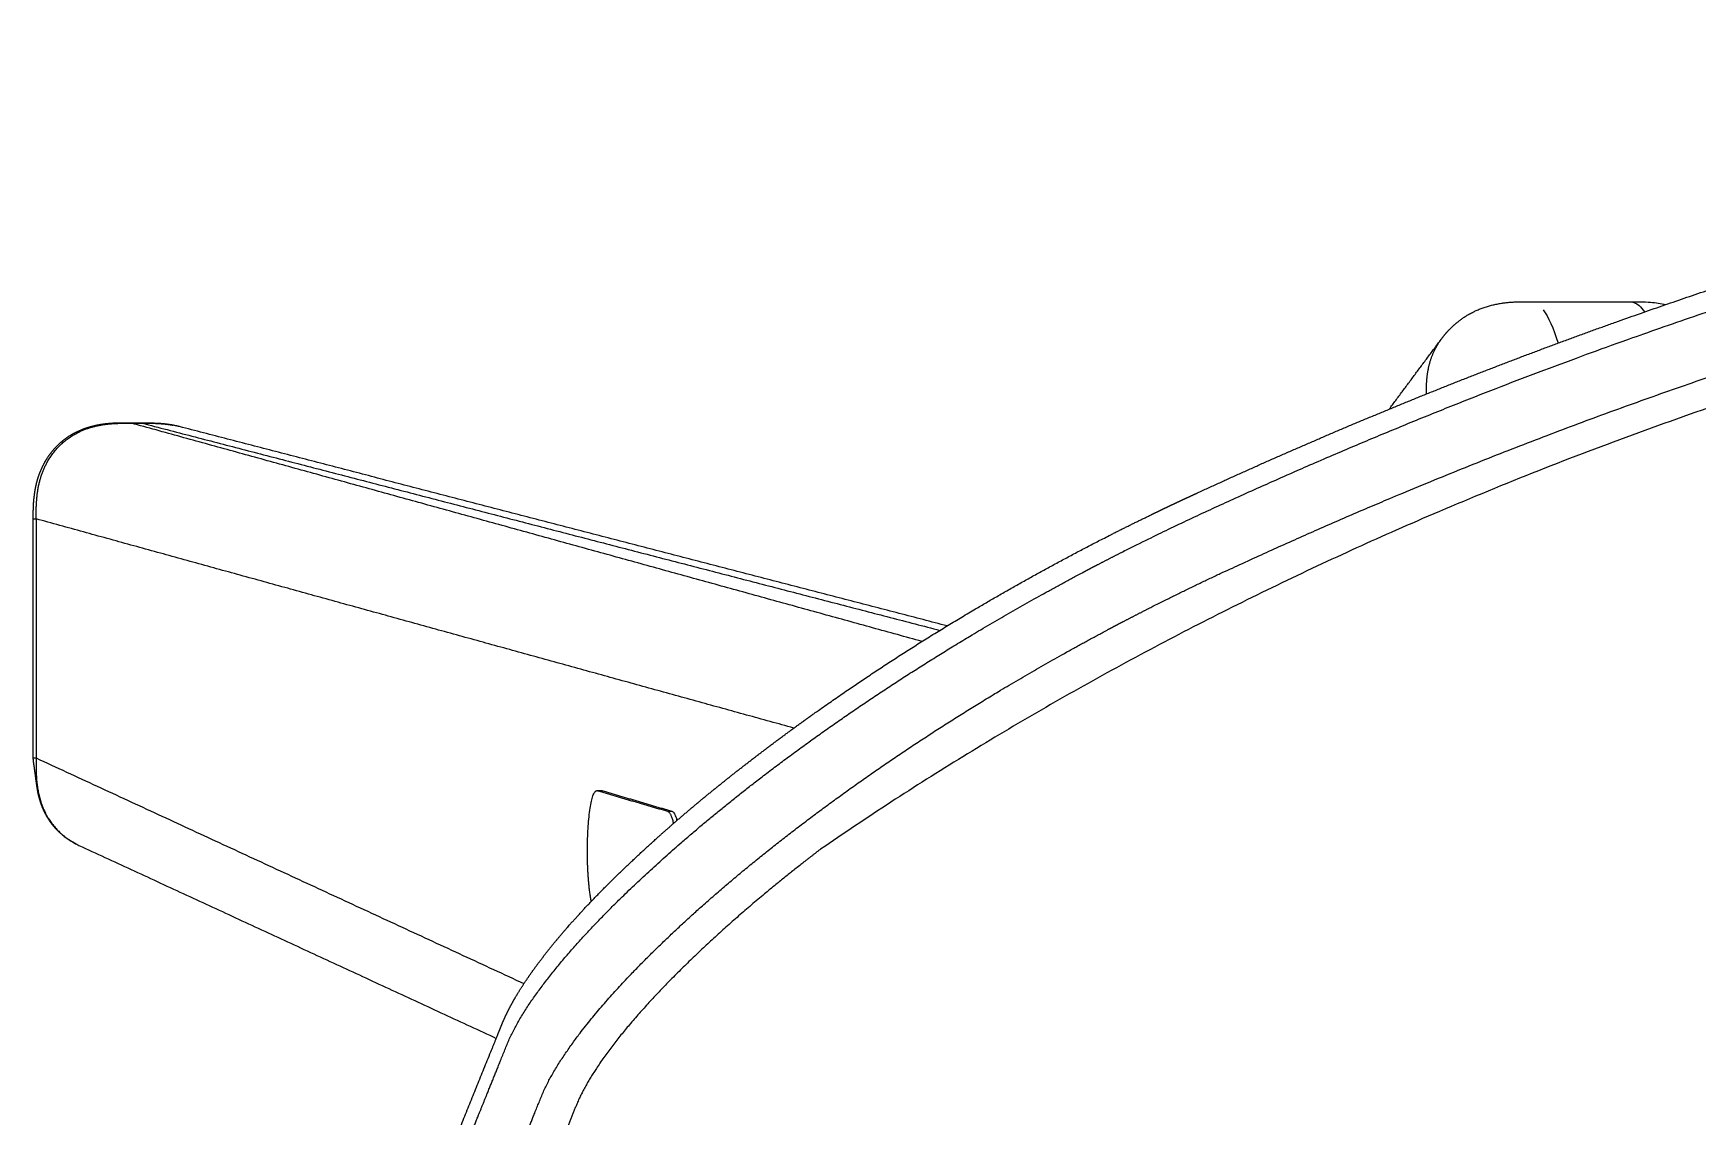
# Model space of a CAD drawing. Header units: millimetres. Extents: x 0 to 2008, y 0 to 2841.
# Drawn here: x 1132.7 to 1263, y 1074 to 1158.8 of the extents above; entities that cross this region are included whole.
import ezdxf

# ---------------------------------------------------------------- set-up
doc = ezdxf.new("R2010")
doc.units = ezdxf.units.MM
doc.header["$MEASUREMENT"] = 0
doc.layers.add('3052 Søborg Wood full upholstered', color=7, linetype='Continuous', true_color=0x000000)

msp = doc.modelspace()

# ---------------------------------------------------------------- linework, layer by layer
at = {"layer": '3052 Søborg Wood full upholstered'}
for points, weights, knots in [([(1223.87, 1122.84), (1230.46, 1125.88), (1237.13, 1128.74), (1243.88, 1131.42), (1250.64, 1134.09), (1257.46, 1136.58), (1264.35, 1138.88), (1271.36, 1141.22), (1278.44, 1143.36), (1285.57, 1145.3), (1292.71, 1147.24), (1299.9, 1148.97), (1307.13, 1150.5), (1319.92, 1153.2), (1332.84, 1155.25), (1345.84, 1156.64), (1356.11, 1157.74), (1366.41, 1158.42), (1376.74, 1158.69), (1387.06, 1158.96), (1397.39, 1158.82), (1407.7, 1158.25), (1420.81, 1157.54), (1433.87, 1156.16), (1446.84, 1154.11), (1459.72, 1152.08), (1472.48, 1149.41), (1485.09, 1146.1), (1503.04, 1141.39), (1520.65, 1135.4), (1537.76, 1128.23), (1539.81, 1127.37), (1541.86, 1126.49), (1543.9, 1125.6), (1544.31, 1125.42), (1544.71, 1125.24), (1545.12, 1125.06)], [1, 0.999748078021, 0.999748078021, 1, 0.999744198562, 0.999744198562, 1, 0.999731354737, 0.999731354737, 1, 0.999728021452, 0.999728021452, 1, 0.999141027827, 0.999141027827, 1, 0.999460173451, 0.999460173451, 1, 0.999460395668, 0.999460395668, 1, 0.999136031408, 0.999136031408, 1, 0.999163030892, 0.999163030892, 1, 1, 1, 1, 0.999977140408, 0.999977140408, 1, 0.999999068374, 0.999999068374, 1], [140.960202, 140.960202, 140.960202, 140.960202, 162.742813, 162.742813, 162.742813, 184.529383, 184.529383, 184.529383, 206.705819, 206.705819, 206.705819, 228.886597, 228.886597, 228.886597, 268.093532, 268.093532, 268.093532, 299.067204, 299.067204, 299.067204, 330.041981, 330.041981, 330.041981, 369.415103, 369.415103, 369.415103, 408.512095, 408.512095, 408.512095, 464.260965, 464.260965, 464.260965, 470.938772, 470.938772, 470.938772, 472.27532, 472.27532, 472.27532, 472.27532]), ([(1151.16, 1028.66), (1150.75, 1029.22), (1150.51, 1030.36), (1150.91, 1032.04), (1151.17, 1032.76), (1151.22, 1032.91), (1151.28, 1033.06), (1151.34, 1033.21), (1151.4, 1033.36), (1157.42, 1048.73), (1163.52, 1064.06), (1169.71, 1079.36), (1169.77, 1079.51), (1169.83, 1079.66), (1169.89, 1079.81), (1170.03, 1080.14), (1170.34, 1080.79), (1170.9, 1081.79), (1171.57, 1082.84), (1172.68, 1084.41), (1174.34, 1086.49), (1176.66, 1089.05), (1179.34, 1091.74), (1182.35, 1094.51), (1185.58, 1097.29), (1190.2, 1100.99), (1196.38, 1105.5), (1204.21, 1110.59), (1212.52, 1115.42), (1218.23, 1118.37), (1221.22, 1119.81), (1221.61, 1120), (1222, 1120.19), (1222.39, 1120.37), (1223.08, 1120.7), (1223.78, 1121.03), (1224.48, 1121.35), (1236.95, 1127.11), (1262.38, 1137.3), (1301.81, 1148.45), (1342.1, 1155.37), (1375.98, 1157.52), (1403.09, 1157.08), (1423.05, 1155.7), (1443.38, 1153.23), (1463.26, 1149.73), (1483.5, 1145.06), (1510.28, 1137.37), (1530.29, 1129.83), (1543.31, 1124.1), (1543.72, 1123.92), (1544.13, 1123.74), (1544.53, 1123.56), (1546.18, 1122.83), (1547.83, 1122.08), (1549.47, 1121.33), (1550.26, 1120.96), (1553.04, 1119.66), (1563.6, 1114.41), (1574.92, 1107.58), (1583.22, 1101.62), (1585.06, 1100.24), (1587.38, 1098.52), (1590.69, 1095.89), (1594.78, 1092.25), (1597.46, 1089.66), (1599.77, 1087.19), (1601.42, 1085.2), (1602.52, 1083.68), (1603.2, 1082.62), (1603.75, 1081.65), (1604.04, 1081.03), (1604.15, 1080.76), (1604.18, 1080.68), (1604.21, 1080.61), (1604.24, 1080.54), (1604.27, 1080.47), (1604.3, 1080.4), (1604.32, 1080.33), (1610.86, 1064.21), (1617.3, 1048.05), (1623.65, 1031.86), (1623.71, 1031.71), (1623.77, 1031.56), (1623.83, 1031.41), (1623.88, 1031.26), (1624.04, 1030.83), (1624.29, 1029.87), (1624.37, 1028.67), (1624.09, 1027.94), (1623.86, 1027.63)], [1, 1, 1, 1, 1, 1, 0.99999333939, 0.99999333939, 1, 0.999990478996, 0.999990478996, 1, 0.999973262882, 0.999973262882, 1, 1, 1, 1, 1, 1, 1, 1, 1, 1, 1, 1, 1, 1, 1, 1, 1, 0.999996274607, 0.999996274607, 1, 0.999990704677, 0.999990704677, 1, 1, 1, 1, 1, 1, 1, 1, 1, 1, 1, 1, 1, 1, 0.999999077328, 0.999999077328, 1, 0.999983823877, 0.999983823877, 1, 1, 1, 1, 1, 1, 1, 1, 1, 1, 1, 1, 1, 1, 1, 1, 1, 1, 1, 1, 1, 1, 1, 1, 0.999989859386, 0.999989859386, 1, 0.999981092927, 0.999981092927, 1, 1, 1, 1, 1, 1, 1], [4.876695, 4.876695, 4.876695, 4.876695, 15.084767, 20.305162, 21.60809, 21.60809, 21.60809, 22.093832, 22.093832, 22.093832, 71.604138, 71.604138, 71.604138, 72.081296, 72.081296, 72.081296, 73.156467, 74.256565, 75.524212, 76.899361, 80.018045, 83.484405, 87.277903, 91.384898, 95.765669, 100.057721, 109.143028, 118.715872, 128.052491, 137.987416, 137.987416, 137.987416, 139.290186, 139.290186, 139.290186, 141.592948, 141.592948, 141.592948, 182.825667, 223.664575, 264.348139, 305.290969, 325.352889, 345.67643, 365.292153, 386.746947, 406.223473, 427.586937, 470.286334, 470.286334, 470.286334, 471.617889, 471.617889, 471.617889, 477.036687, 477.036687, 477.036687, 479.584946, 486.045017, 511.816397, 519.502245, 519.502245, 519.502245, 528.170116, 532.183449, 535.921169, 539.332309, 542.336643, 543.674087, 544.958759, 546.116192, 547.006593, 547.006593, 547.006593, 547.673209, 547.673209, 547.673209, 548.347785, 548.347785, 548.347785, 600.527534, 600.527534, 600.527534, 601.011953, 601.011953, 601.011953, 602.310523, 604.946492, 610.231448, 615.858525, 615.858525, 615.858525, 615.858525]), ([(1154.09, 1024.7), (1154.03, 1024.79), (1153.69, 1025.32), (1153.5, 1026.31), (1153.71, 1027.66), (1153.96, 1028.48), (1154.1, 1028.87), (1154.14, 1028.97), (1154.2, 1029.12), (1154.25, 1029.27), (1154.31, 1029.42), (1160.26, 1044.74), (1166.28, 1060.02), (1172.39, 1075.27), (1172.45, 1075.42), (1172.51, 1075.57), (1172.57, 1075.72), (1172.7, 1076.02), (1173, 1076.66), (1173.55, 1077.66), (1174.23, 1078.72), (1175.3, 1080.26), (1176.91, 1082.3), (1179.19, 1084.84), (1181.8, 1087.47), (1185.78, 1091.18), (1191.39, 1095.84), (1198.74, 1101.23), (1206.63, 1106.37), (1214.8, 1111.11), (1220.43, 1114.01), (1223.26, 1115.38), (1223.65, 1115.57), (1224.03, 1115.76), (1224.42, 1115.94), (1225.1, 1116.27), (1225.79, 1116.59), (1226.48, 1116.9), (1232.56, 1119.72), (1245.02, 1125.1), (1263.85, 1132.08), (1282.9, 1138.04), (1308.38, 1144.59), (1341.55, 1150.42), (1381.51, 1153.08), (1422.1, 1151.45), (1455.87, 1146.5), (1482.75, 1140.24), (1502.9, 1134.39), (1522.21, 1127.67), (1535.16, 1122.36), (1541.4, 1119.62), (1541.8, 1119.44), (1542.2, 1119.27), (1542.6, 1119.09), (1544.23, 1118.36), (1545.86, 1117.63), (1547.48, 1116.88), (1547.71, 1116.77), (1548.4, 1116.45), (1550.47, 1115.48), (1555.3, 1113.11), (1565.03, 1107.89), (1574.72, 1101.77), (1580.98, 1097.25), (1582.63, 1096.01), (1584.92, 1094.29), (1588.15, 1091.72), (1592.22, 1088.09), (1594.89, 1085.5), (1597.23, 1082.97), (1598.86, 1080.98), (1599.92, 1079.49), (1600.56, 1078.49), (1601.08, 1077.56), (1601.36, 1076.95), (1601.49, 1076.65), (1601.52, 1076.58), (1601.54, 1076.51), (1601.57, 1076.44), (1601.6, 1076.37), (1601.63, 1076.29), (1601.66, 1076.22), (1608.11, 1060.15), (1614.47, 1044.05), (1620.75, 1027.91), (1620.81, 1027.76), (1620.87, 1027.61), (1620.92, 1027.46), (1620.98, 1027.32), (1621.12, 1026.9), (1621.36, 1026), (1621.46, 1024.77), (1621.2, 1024.02), (1620.94, 1023.67)], [1, 1, 1, 1, 1, 1, 1, 1, 0.999994955698, 0.999994955698, 1, 0.999990763924, 0.999990763924, 1, 0.999977146032, 0.999977146032, 1, 1, 1, 1, 1, 1, 1, 1, 1, 1, 1, 1, 1, 1, 1, 1, 0.99999619332, 0.99999619332, 1, 0.999990575397, 0.999990575397, 1, 1, 1, 1, 1, 1, 1, 1, 1, 1, 1, 1, 1, 1, 1, 0.999999082741, 0.999999082741, 1, 0.999983709533, 0.999983709533, 1, 1, 1, 1, 1, 1, 1, 1, 1, 1, 1, 1, 1, 1, 1, 1, 1, 1, 1, 1, 1, 1, 1, 1, 1, 1, 0.999990162927, 0.999990162927, 1, 0.999985828447, 0.999985828447, 1, 1, 1, 1, 1, 1, 1], [90.42953, 90.42953, 90.42953, 90.42953, 92.070696, 99.501509, 103.799224, 106.338497, 107.266948, 107.266948, 107.266948, 107.750456, 107.750456, 107.750456, 157.036636, 157.036636, 157.036636, 157.511658, 157.511658, 157.511658, 158.506524, 159.644984, 160.914521, 162.290968, 165.269912, 168.703845, 172.52668, 176.384391, 185.011888, 194.395766, 203.705718, 213.277385, 222.709366, 222.709366, 222.709366, 223.996239, 223.996239, 223.996239, 226.270831, 226.270831, 226.270831, 246.37219, 266.963322, 286.501062, 306.230851, 345.877152, 387.38702, 426.196787, 467.580609, 489.62046, 508.985653, 530.497126, 550.941764, 550.941764, 550.941764, 552.257239, 552.257239, 552.257239, 557.610628, 557.610628, 557.610628, 558.368351, 559.844692, 564.31082, 574.22954, 592.669716, 599.622398, 599.622398, 599.622398, 608.203191, 612.010178, 615.961112, 619.374645, 622.346834, 623.67612, 624.865468, 625.896418, 626.867116, 626.867116, 626.867116, 627.533657, 627.533657, 627.533657, 628.207971, 628.207971, 628.207971, 680.156688, 680.156688, 680.156688, 680.638935, 680.638935, 680.638935, 681.914546, 684.428821, 689.36788, 695.585927, 695.585927, 695.585927, 695.585927]), ([(1242.96, 1134.87), (1243.16, 1135.15), (1243.38, 1135.41), (1243.62, 1135.65), (1243.82, 1135.86), (1244.22, 1136.22), (1245.09, 1136.85), (1246.31, 1137.42), (1247.66, 1137.72), (1248.89, 1137.81), (1249.57, 1137.81), (1249.96, 1137.81)], [1, 0.998488902886, 0.998488902886, 1, 1, 1, 1, 1, 1, 1, 1, 1], [5.952324, 5.952324, 5.952324, 5.952324, 6.983629, 6.983629, 6.983629, 7.835313, 8.584452, 10.20645, 11.847934, 12.727078, 13.894751, 13.894751, 13.894751, 13.894751]), ([(1132.74, 1120.81), (1132.74, 1121.33), (1132.74, 1121.71), (1132.78, 1122.23), (1132.81, 1122.5), (1132.84, 1122.77), (1132.93, 1123.31), (1132.99, 1123.57), (1133.06, 1123.84), (1133.2, 1124.33), (1133.4, 1124.81), (1133.65, 1125.26), (1133.66, 1125.28), (1133.68, 1125.31), (1133.69, 1125.33), (1133.96, 1125.79), (1134.28, 1126.21), (1134.66, 1126.58), (1135.04, 1126.95), (1135.46, 1127.26), (1135.92, 1127.51), (1136.15, 1127.63), (1136.39, 1127.74), (1136.87, 1127.93), (1137.12, 1128.01), (1137.37, 1128.07), (1137.63, 1128.14), (1137.88, 1128.19), (1138.4, 1128.27), (1138.66, 1128.29), (1138.92, 1128.31), (1139.19, 1128.33), (1139.44, 1128.33), (1139.97, 1128.34), (1140.16, 1128.34), (1140.43, 1128.34)], [1, 1, 1, 1, 1, 1, 1, 1, 1, 0.995432089529, 0.995432089529, 1, 1, 1, 1, 0.993746327334, 0.993746327334, 1, 0.993775061767, 0.993775061767, 1, 1, 1, 1, 1, 1, 1, 1, 1, 1, 1, 1, 1, 1, 1, 1], [26.93174, 26.93174, 26.93174, 26.93174, 28.360253, 28.360253, 28.360253, 29.182407, 29.182407, 30.022027, 30.022027, 30.022027, 31.558548, 31.558548, 31.558548, 31.64649, 31.64649, 31.64649, 33.232863, 33.232863, 33.232863, 34.799406, 34.799406, 34.799406, 35.587486, 35.587486, 36.37371, 36.37371, 36.37371, 37.161779, 37.161779, 37.957374, 37.957374, 37.957374, 38.702348, 38.702348, 39.464363, 39.464363, 39.464363, 39.464363]), ([(1141.27, 1128.33), (1141.31, 1128.33), (1141.36, 1128.33), (1141.4, 1128.32), (1141.42, 1128.32), (1141.45, 1128.32), (1141.5, 1128.32), (1141.51, 1128.32), (1141.54, 1128.32), (1141.59, 1128.32), (1141.64, 1128.31), (1141.69, 1128.31), (1141.75, 1128.31), (1141.77, 1128.31), (1141.84, 1128.31), (1141.88, 1128.3), (1141.93, 1128.3), (1141.98, 1128.3), (1142.05, 1128.3), (1142.07, 1128.3), (1142.15, 1128.29), (1142.18, 1128.29), (1142.2, 1128.29), (1142.23, 1128.29), (1142.24, 1128.29), (1142.27, 1128.29), (1142.44, 1128.28), (1142.61, 1128.27), (1142.78, 1128.26), (1143.07, 1128.24), (1143.37, 1128.2), (1143.66, 1128.15)], [1, 0.999842935159, 0.999842935159, 1, 1, 1, 1, 1, 1, 0.999999941427, 0.999999941427, 1, 1, 1, 1, 0.999999749603, 0.999999749603, 1, 1, 1, 1, 1, 1, 1, 1, 1, 0.999866024866, 0.999866024866, 1, 0.999114776912, 0.999114776912, 1], [40.304896, 40.304896, 40.304896, 40.304896, 40.441388, 40.441388, 40.441388, 40.521169, 40.521169, 40.640908, 40.640908, 40.640908, 40.787444, 40.787444, 40.787444, 40.985505, 40.985505, 40.985505, 41.131929, 41.131929, 41.131929, 41.340523, 41.340523, 41.340523, 41.435189, 41.435189, 41.524674, 41.524674, 41.524674, 42.031624, 42.031624, 42.031624, 42.917107, 42.917107, 42.917107, 42.917107]), ([(1169.35, 1081.04), (1169.41, 1081.2), (1169.48, 1081.35), (1169.54, 1081.5), (1169.79, 1082.07), (1170.09, 1082.66), (1170.44, 1083.27), (1170.73, 1083.77), (1171.04, 1084.27), (1171.37, 1084.74), (1171.72, 1085.27), (1172.09, 1085.78), (1172.48, 1086.29), (1172.82, 1086.74), (1173.17, 1087.17), (1173.52, 1087.61), (1173.9, 1088.07), (1174.29, 1088.52), (1174.68, 1088.97), (1175.67, 1090.09), (1176.77, 1091.25), (1177.97, 1092.44), (1179.18, 1093.63), (1180.48, 1094.85), (1181.87, 1096.09), (1183.32, 1097.38), (1184.8, 1098.64), (1186.31, 1099.85), (1187.92, 1101.15), (1189.55, 1102.41), (1191.21, 1103.64), (1192.95, 1104.94), (1194.72, 1106.19), (1196.52, 1107.42), (1200.16, 1109.91), (1204.04, 1112.35), (1208.1, 1114.69), (1211.27, 1116.52), (1214.48, 1118.25), (1217.75, 1119.9), (1218.71, 1120.38), (1219.67, 1120.85), (1220.63, 1121.31), (1221.02, 1121.5), (1221.41, 1121.69), (1221.79, 1121.87), (1222.13, 1122.03), (1222.46, 1122.19), (1222.8, 1122.34), (1223.16, 1122.51), (1223.51, 1122.67), (1223.87, 1122.84)], [1, 0.999969197948, 0.999969197948, 1, 1, 1, 1, 0.999593255146, 0.999593255146, 1, 0.999739303677, 0.999739303677, 1, 0.999878022145, 0.999878022145, 1, 0.999907467769, 0.999907467769, 1, 1, 1, 1, 1, 1, 1, 0.999817965557, 0.999817965557, 1, 0.99985367453, 0.99985367453, 1, 0.999871117207, 0.999871117207, 1, 1, 1, 1, 0.999725573752, 0.999725573752, 1, 0.999976229755, 0.999976229755, 1, 0.999996416493, 0.999996416493, 1, 0.999996788662, 0.999996788662, 1, 0.999998693334, 0.999998693334, 1], [63.201222, 63.201222, 63.201222, 63.201222, 63.699438, 63.699438, 63.699438, 68.421677, 68.421677, 68.421677, 70.159881, 70.159881, 70.159881, 72.064327, 72.064327, 72.064327, 73.744762, 73.744762, 73.744762, 75.532644, 75.532644, 75.532644, 82.851054, 82.851054, 82.851054, 90.174156, 90.174156, 90.174156, 95.99134, 95.99134, 95.99134, 102.182554, 102.182554, 102.182554, 108.695987, 108.695987, 108.695987, 123.211254, 123.211254, 123.211254, 134.17222, 134.17222, 134.17222, 137.384967, 137.384967, 137.384967, 138.673361, 138.673361, 138.673361, 139.786268, 139.786268, 139.786268, 140.960202, 140.960202, 140.960202, 140.960202]), ([(1136.1, 1095.36), (1136.01, 1095.4), (1135.92, 1095.45), (1135.83, 1095.5), (1135.62, 1095.62), (1135.39, 1095.77), (1135, 1096.08), (1134.81, 1096.25), (1134.63, 1096.42), (1134.27, 1096.79), (1133.97, 1097.2), (1133.73, 1097.65), (1133.61, 1097.88), (1133.5, 1098.11), (1133.32, 1098.57), (1133.25, 1098.81), (1133.19, 1099.04), (1133.19, 1099.06), (1133.18, 1099.09), (1133.17, 1099.11), (1133.16, 1099.15), (1133.14, 1099.23), (1133.11, 1099.38), (1133.06, 1099.67), (1133.02, 1099.91), (1133, 1100.08), (1132.98, 1100.22), (1132.96, 1100.35), (1132.94, 1100.48), (1132.93, 1100.6), (1132.91, 1100.72), (1132.9, 1100.84), (1132.88, 1100.95), (1132.87, 1101.07), (1132.85, 1101.18), (1132.84, 1101.28), (1132.82, 1101.41), (1132.8, 1101.52), (1132.79, 1101.62), (1132.77, 1101.72), (1132.76, 1101.83), (1132.75, 1101.92), (1132.74, 1102), (1132.74, 1102.09)], [1, 0.999776482366, 0.999776482366, 1, 1, 1, 1, 1, 1, 0.993396338307, 0.993396338307, 1, 1, 1, 1, 1, 1, 1, 1, 1, 1, 1, 1, 1, 1, 1, 0.999995093275, 0.999995093275, 1, 1, 1, 1, 0.999993897321, 0.999993897321, 1, 1, 1, 1, 0.999961820665, 0.999961820665, 1, 0.997820764108, 0.997820763588, 0.999999998441], [0, 0, 0, 0, 0.304858, 0.304858, 0.304858, 1.058349, 1.058349, 1.836879, 1.836879, 1.836879, 3.360145, 3.360145, 3.360145, 4.150234, 4.150234, 4.86999, 4.86999, 4.86999, 4.952141, 4.952141, 4.952141, 5.067, 5.186183, 5.422896, 5.938912, 5.938912, 5.938912, 6.336376, 6.336376, 6.336376, 6.822021, 6.822021, 6.822021, 7.170743, 7.170743, 7.170743, 7.631673, 7.631673, 7.631673, 7.94688, 7.94688, 7.94688, 8.213447, 8.213447, 8.213447, 8.213447]), ([(1194.36, 1094.94), (1193.18, 1094.03), (1190.88, 1092.22), (1187.62, 1089.46), (1184.65, 1086.74), (1182, 1084.11), (1179.72, 1081.62), (1178.07, 1079.58), (1176.99, 1078.05), (1176.3, 1076.98), (1175.75, 1075.99), (1175.43, 1075.33), (1175.3, 1075.02), (1175.24, 1074.88), (1175.18, 1074.73), (1175.12, 1074.59), (1169.03, 1059.38), (1163.01, 1044.15), (1157.08, 1028.88), (1157.02, 1028.73), (1156.96, 1028.59), (1156.9, 1028.44), (1156.86, 1028.34), (1156.73, 1027.96), (1156.49, 1027.17), (1156.29, 1025.87), (1156.56, 1024.48), (1157.48, 1023.62), (1158.33, 1023.32), (1158.64, 1023.24)], [1, 1, 1, 1, 1, 1, 1, 1, 1, 1, 1, 1, 1, 0.999975431404, 0.999975431404, 1, 0.999991017664, 0.999991017664, 1, 0.999994174546, 0.999994174546, 1, 1, 1, 1, 1, 1, 1, 1, 1], [132.458239, 132.458239, 132.458239, 132.458239, 136.925302, 141.240095, 145.279012, 148.994458, 152.437717, 155.423205, 156.834551, 158.066388, 159.223578, 160.246482, 160.246482, 160.246482, 160.712626, 160.712626, 160.712626, 209.854354, 209.854354, 209.854354, 210.332129, 210.332129, 210.332129, 211.26058, 213.799853, 218.097568, 225.528381, 233.119895, 236.837403, 236.837403, 236.837403, 236.837403]), ([(1150.79, 1034.61), (1150.85, 1034.77), (1150.91, 1034.92), (1150.97, 1035.08), (1151.8, 1037.19), (1152.63, 1039.3), (1153.47, 1041.4), (1156.55, 1049.21), (1159.66, 1057.01), (1162.79, 1064.8), (1164.74, 1069.64), (1166.69, 1074.47), (1168.65, 1079.31), (1168.88, 1079.89), (1169.12, 1080.46), (1169.35, 1081.04)], [1, 0.999992776046, 0.999992776046, 1, 0.999999815027, 0.999999815027, 1, 0.999997540758, 0.999997540758, 1, 0.999999073453, 0.999999073453, 1, 1, 1, 1], [9.674409, 9.674409, 9.674409, 9.674409, 10.171647, 10.171647, 10.171647, 16.974563, 16.974563, 16.974563, 42.155828, 42.155828, 42.155828, 57.805541, 57.805541, 57.805541, 63.201222, 63.201222, 63.201222, 63.201222])]:
    msp.add_rational_spline(points, weights, degree=3, knots=knots, dxfattribs=at)
for points, degree in [([(1307.91, 1141.67), (1241.8, 1127.53), (1194.36, 1094.94)], 2), ([(1249.96, 1137.81), (1249.96, 1137.81), (1249.97, 1137.81), (1249.97, 1137.81)], 3), ([(1249.97, 1137.81), (1253.85, 1137.81), (1257.74, 1137.81)], 2), ([(1250.94, 1137.17), (1251.35, 1136.63), (1251.74, 1135.75), (1252.11, 1134.57)], 3), ([(1238.89, 1129.4), (1240.91, 1132.12), (1242.94, 1134.84)], 2), ([(1241.8, 1130.59), (1241.79, 1131.51), (1241.84, 1132.43), (1242.05, 1133.33), (1242.43, 1134.16), (1242.96, 1134.87)], 5), ([(1132.96, 1120.81), (1132.98, 1123.31), (1133, 1125.81), (1135.49, 1128.31), (1137.95, 1128.3), (1140.42, 1128.3)], 5), ([(1202.32, 1111.21), (1171.37, 1119.76), (1140.42, 1128.3)], 2), ([(1140.42, 1128.3), (1140.84, 1128.3), (1141.26, 1128.3)], 2), ([(1140.43, 1128.34), (1140.85, 1128.33), (1141.27, 1128.33)], 2), ([(1144.18, 1128.03), (1143.62, 1128.18), (1143.04, 1128.26), (1142.45, 1128.3), (1141.86, 1128.3), (1141.26, 1128.3)], 5), ([(1141.26, 1128.3), (1172.49, 1120.19), (1203.72, 1112.08)], 2), ([(1204.28, 1112.43), (1174.23, 1120.23), (1144.18, 1128.03)], 2), ([(1132.74, 1102.09), (1132.74, 1111.45), (1132.74, 1120.81)], 2), ([(1132.74, 1120.81), (1132.74, 1120.81), (1132.76, 1120.81), (1132.82, 1120.81), (1132.89, 1120.81), (1132.96, 1120.81)], 5), ([(1192.28, 1104.43), (1162.62, 1112.62), (1132.96, 1120.81)], 2), ([(1132.96, 1120.81), (1132.96, 1111.45), (1132.96, 1102.09)], 2), ([(1132.74, 1102.09), (1132.74, 1102.09), (1132.76, 1102.09), (1132.82, 1102.09), (1132.89, 1102.09), (1132.96, 1102.09)], 5), ([(1132.96, 1102.09), (1132.95, 1100.43), (1132.93, 1098.76), (1133.64, 1097.1), (1134.85, 1095.93), (1136.31, 1095.25)], 5), ([(1132.96, 1102.09), (1152.06, 1093.26), (1171.15, 1084.43)], 2), ([(1176.87, 1099.54), (1177.05, 1099.54), (1177.24, 1099.54)], 2), ([(1176.9, 1099.53), (1179.65, 1098.72), (1182.4, 1097.92)], 2), ([(1176.9, 1099.53), (1177.09, 1099.53), (1177.27, 1099.53)], 2), ([(1177.27, 1099.53), (1180, 1098.73), (1182.73, 1097.92)], 2), ([(1182.4, 1097.92), (1182.57, 1097.92), (1182.73, 1097.92)], 2), ([(1136.31, 1095.25), (1152.65, 1087.7), (1168.99, 1080.14)], 2)]:
    msp.add_open_spline(points, degree=degree, dxfattribs=at)
for points, knots in [([(1257.74, 1137.81), (1257.97, 1137.81), (1258.36, 1137.65), (1258.73, 1137.21), (1258.88, 1137.01)], [21.685281, 21.685281, 21.685281, 21.685281, 24.939132, 26.916989, 26.916989, 26.916989, 26.916989]), ([(1257.74, 1137.81), (1258.27, 1137.81), (1258.83, 1137.81), (1259.76, 1137.73), (1260.16, 1137.68), (1260.55, 1137.59)], [0.003824, 0.003824, 0.003824, 0.003824, 1.614145, 1.614145, 2.920571, 2.920571, 2.920571, 2.920571]), ([(1182.73, 1097.92), (1182.79, 1097.9), (1182.84, 1097.86), (1182.94, 1097.71), (1182.99, 1097.61), (1183.07, 1097.4), (1183.1, 1097.3), (1183.13, 1097.19)], [6.099017, 6.099017, 6.099017, 6.099017, 7.109736, 7.109736, 8.120496, 8.120496, 8.766636, 8.766636, 8.766636, 8.766636])]:
    msp.add_open_spline(points, degree=3, knots=knots, dxfattribs=at)
for points, weights in [([(1140.42, 1128.3), (1140.42, 1128.32), (1140.43, 1128.33)], [1, 0.998130763823, 1]), ([(1141.26, 1128.3), (1141.27, 1128.31), (1141.27, 1128.33)], [1, 0.998130763822, 1]), ([(1176.12, 1094.81), (1176.12, 1099.76), (1176.9, 1099.53)], [1, 0.707106781187, 1]), ([(1177.2, 1099.53), (1177.22, 1099.54), (1177.24, 1099.54)], [1, 0.989962545583, 1]), ([(1177.24, 1099.54), (1177.26, 1099.54), (1177.27, 1099.53)], [0.999999994781, 0.989055702759, 1]), ([(1182.4, 1097.92), (1182.65, 1097.84), (1182.86, 1096.96)], [1, 0.8894812464, 0.862367598229]), ([(1176.42, 1090.85), (1176.12, 1092.42), (1176.12, 1094.81)], [0.856199009261, 0.833869847121, 1])]:
    msp.add_rational_spline(points, weights, degree=2, dxfattribs=at)

doc.saveas('drawing.dxf')
